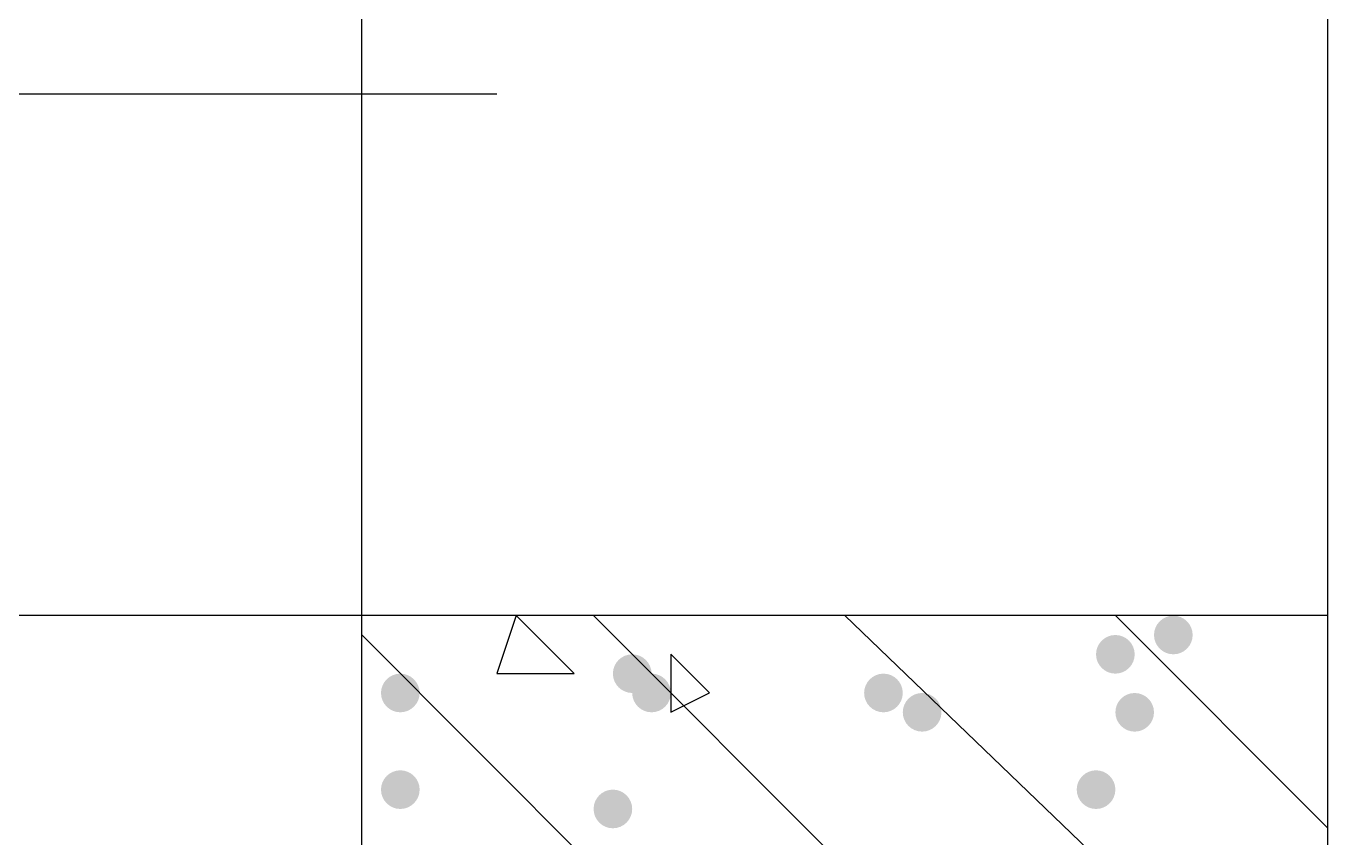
# Model space of a CAD drawing. Header units: inches. Extents: x 11 to 286, y 6 to 196.
# Drawn here: x 161.035 to 163.886, y 124.199 to 125.977 of the extents above; entities that cross this region are included whole.
import ezdxf

# ---------------------------------------------------------------- set-up
doc = ezdxf.new("R2010")
doc.units = ezdxf.units.IN
doc.header["$MEASUREMENT"] = 0
doc.layers.add('PDF_几何图形', color=7, linetype='Continuous')
doc.layers.add('PDF_实体填充', color=7, linetype='Continuous', true_color=0xffffff)

msp = doc.modelspace()

# ---------------------------------------------------------------- hatches: boundary and pattern name
at = {"layer": 'PDF_实体填充', "transparency": 33554559}
h = msp.add_hatch(color=7, dxfattribs=at)
edge = h.paths.add_edge_path(flags=0)
edge.add_spline(control_points=[(163.5901, 124.6434), (163.5901, 124.6202), (163.5711, 124.6011), (163.5478, 124.6011)], knot_values=[0, 0, 0, 0, 1, 1, 1, 1], degree=3, periodic=0)
edge.add_spline(control_points=[(163.5478, 124.6011), (163.5245, 124.6011), (163.5054, 124.6202), (163.5054, 124.6434)], knot_values=[0, 0, 0, 0, 1, 1, 1, 1], degree=3, periodic=0)
edge.add_line((163.5054, 124.6434), (163.5054, 124.6434))
edge.add_spline(control_points=[(163.5054, 124.6434), (163.5054, 124.6667), (163.5245, 124.6858), (163.5478, 124.6858)], knot_values=[0, 0, 0, 0, 1, 1, 1, 1], degree=3, periodic=0)
edge.add_spline(control_points=[(163.5478, 124.6858), (163.5711, 124.6858), (163.5901, 124.6667), (163.5901, 124.6434)], knot_values=[0, 0, 0, 0, 1, 1, 1, 1], degree=3, periodic=0)
edge.add_line((163.5901, 124.6434), (163.5901, 124.6434))
edge.add_line((163.5901, 124.6434), (163.5901, 124.6434))
h = msp.add_hatch(color=7, dxfattribs=at)
edge = h.paths.add_edge_path(flags=0)
edge.add_spline(control_points=[(163.4631, 124.6011), (163.4631, 124.5778), (163.4441, 124.5588), (163.4208, 124.5588)], knot_values=[0, 0, 0, 0, 1, 1, 1, 1], degree=3, periodic=0)
edge.add_spline(control_points=[(163.4208, 124.5588), (163.3975, 124.5588), (163.3784, 124.5778), (163.3784, 124.6011)], knot_values=[0, 0, 0, 0, 1, 1, 1, 1], degree=3, periodic=0)
edge.add_line((163.3784, 124.6011), (163.3784, 124.6011))
edge.add_spline(control_points=[(163.3784, 124.6011), (163.3784, 124.6244), (163.3975, 124.6434), (163.4208, 124.6434)], knot_values=[0, 0, 0, 0, 1, 1, 1, 1], degree=3, periodic=0)
edge.add_spline(control_points=[(163.4208, 124.6434), (163.4441, 124.6434), (163.4631, 124.6244), (163.4631, 124.6011)], knot_values=[0, 0, 0, 0, 1, 1, 1, 1], degree=3, periodic=0)
edge.add_line((163.4631, 124.6011), (163.4631, 124.6011))
edge.add_line((163.4631, 124.6011), (163.4631, 124.6011))
h = msp.add_hatch(color=7, dxfattribs=at)
edge = h.paths.add_edge_path(flags=0)
edge.add_spline(control_points=[(162.4048, 124.5588), (162.4048, 124.5355), (162.3857, 124.5164), (162.3624, 124.5164)], knot_values=[0, 0, 0, 0, 1, 1, 1, 1], degree=3, periodic=0)
edge.add_spline(control_points=[(162.3624, 124.5164), (162.3392, 124.5164), (162.3201, 124.5355), (162.3201, 124.5588)], knot_values=[0, 0, 0, 0, 1, 1, 1, 1], degree=3, periodic=0)
edge.add_line((162.3201, 124.5588), (162.3201, 124.5588))
edge.add_spline(control_points=[(162.3201, 124.5588), (162.3201, 124.5821), (162.3392, 124.6011), (162.3624, 124.6011)], knot_values=[0, 0, 0, 0, 1, 1, 1, 1], degree=3, periodic=0)
edge.add_spline(control_points=[(162.3624, 124.6011), (162.3857, 124.6011), (162.4048, 124.5821), (162.4048, 124.5588)], knot_values=[0, 0, 0, 0, 1, 1, 1, 1], degree=3, periodic=0)
edge.add_line((162.4048, 124.5588), (162.4048, 124.5588))
edge.add_line((162.4048, 124.5588), (162.4048, 124.5588))
h = msp.add_hatch(color=7, dxfattribs=at)
edge = h.paths.add_edge_path(flags=0)
edge.add_spline(control_points=[(161.8968, 124.5164), (161.8968, 124.4932), (161.8777, 124.4741), (161.8544, 124.4741)], knot_values=[0, 0, 0, 0, 1, 1, 1, 1], degree=3, periodic=0)
edge.add_spline(control_points=[(161.8544, 124.4741), (161.8312, 124.4741), (161.8121, 124.4932), (161.8121, 124.5164)], knot_values=[0, 0, 0, 0, 1, 1, 1, 1], degree=3, periodic=0)
edge.add_line((161.8121, 124.5164), (161.8121, 124.5164))
edge.add_spline(control_points=[(161.8121, 124.5164), (161.8121, 124.5397), (161.8312, 124.5588), (161.8544, 124.5588)], knot_values=[0, 0, 0, 0, 1, 1, 1, 1], degree=3, periodic=0)
edge.add_spline(control_points=[(161.8544, 124.5588), (161.8777, 124.5588), (161.8968, 124.5397), (161.8968, 124.5164)], knot_values=[0, 0, 0, 0, 1, 1, 1, 1], degree=3, periodic=0)
edge.add_line((161.8968, 124.5164), (161.8968, 124.5164))
edge.add_line((161.8968, 124.5164), (161.8968, 124.5164))
h = msp.add_hatch(color=7, dxfattribs=at)
edge = h.paths.add_edge_path(flags=0)
edge.add_spline(control_points=[(162.4471, 124.5164), (162.4471, 124.4932), (162.4281, 124.4741), (162.4048, 124.4741)], knot_values=[0, 0, 0, 0, 1, 1, 1, 1], degree=3, periodic=0)
edge.add_spline(control_points=[(162.4048, 124.4741), (162.3815, 124.4741), (162.3624, 124.4932), (162.3624, 124.5164)], knot_values=[0, 0, 0, 0, 1, 1, 1, 1], degree=3, periodic=0)
edge.add_line((162.3624, 124.5164), (162.3624, 124.5164))
edge.add_spline(control_points=[(162.3624, 124.5164), (162.3624, 124.5397), (162.3815, 124.5588), (162.4048, 124.5588)], knot_values=[0, 0, 0, 0, 1, 1, 1, 1], degree=3, periodic=0)
edge.add_spline(control_points=[(162.4048, 124.5588), (162.4281, 124.5588), (162.4471, 124.5397), (162.4471, 124.5164)], knot_values=[0, 0, 0, 0, 1, 1, 1, 1], degree=3, periodic=0)
edge.add_line((162.4471, 124.5164), (162.4471, 124.5164))
edge.add_line((162.4471, 124.5164), (162.4471, 124.5164))
h = msp.add_hatch(color=7, dxfattribs=at)
edge = h.paths.add_edge_path(flags=0)
edge.add_spline(control_points=[(162.9551, 124.5164), (162.9551, 124.4932), (162.9361, 124.4741), (162.9128, 124.4741)], knot_values=[0, 0, 0, 0, 1, 1, 1, 1], degree=3, periodic=0)
edge.add_spline(control_points=[(162.9128, 124.4741), (162.8895, 124.4741), (162.8704, 124.4932), (162.8704, 124.5164)], knot_values=[0, 0, 0, 0, 1, 1, 1, 1], degree=3, periodic=0)
edge.add_line((162.8704, 124.5164), (162.8704, 124.5164))
edge.add_spline(control_points=[(162.8704, 124.5164), (162.8704, 124.5397), (162.8895, 124.5588), (162.9128, 124.5588)], knot_values=[0, 0, 0, 0, 1, 1, 1, 1], degree=3, periodic=0)
edge.add_spline(control_points=[(162.9128, 124.5588), (162.9361, 124.5588), (162.9551, 124.5397), (162.9551, 124.5164)], knot_values=[0, 0, 0, 0, 1, 1, 1, 1], degree=3, periodic=0)
edge.add_line((162.9551, 124.5164), (162.9551, 124.5164))
edge.add_line((162.9551, 124.5164), (162.9551, 124.5164))
h = msp.add_hatch(color=7, dxfattribs=at)
edge = h.paths.add_edge_path(flags=0)
edge.add_spline(control_points=[(163.0398, 124.4741), (163.0398, 124.4508), (163.0207, 124.4318), (162.9974, 124.4318)], knot_values=[0, 0, 0, 0, 1, 1, 1, 1], degree=3, periodic=0)
edge.add_spline(control_points=[(162.9974, 124.4318), (162.9742, 124.4318), (162.9551, 124.4508), (162.9551, 124.4741)], knot_values=[0, 0, 0, 0, 1, 1, 1, 1], degree=3, periodic=0)
edge.add_line((162.9551, 124.4741), (162.9551, 124.4741))
edge.add_spline(control_points=[(162.9551, 124.4741), (162.9551, 124.4974), (162.9742, 124.5164), (162.9974, 124.5164)], knot_values=[0, 0, 0, 0, 1, 1, 1, 1], degree=3, periodic=0)
edge.add_spline(control_points=[(162.9974, 124.5164), (163.0207, 124.5164), (163.0398, 124.4974), (163.0398, 124.4741)], knot_values=[0, 0, 0, 0, 1, 1, 1, 1], degree=3, periodic=0)
edge.add_line((163.0398, 124.4741), (163.0398, 124.4741))
edge.add_line((163.0398, 124.4741), (163.0398, 124.4741))
h = msp.add_hatch(color=7, dxfattribs=at)
edge = h.paths.add_edge_path(flags=0)
edge.add_spline(control_points=[(163.5054, 124.4741), (163.5054, 124.4508), (163.4864, 124.4318), (163.4631, 124.4318)], knot_values=[0, 0, 0, 0, 1, 1, 1, 1], degree=3, periodic=0)
edge.add_spline(control_points=[(163.4631, 124.4318), (163.4398, 124.4318), (163.4208, 124.4508), (163.4208, 124.4741)], knot_values=[0, 0, 0, 0, 1, 1, 1, 1], degree=3, periodic=0)
edge.add_line((163.4208, 124.4741), (163.4208, 124.4741))
edge.add_spline(control_points=[(163.4208, 124.4741), (163.4208, 124.4974), (163.4398, 124.5164), (163.4631, 124.5164)], knot_values=[0, 0, 0, 0, 1, 1, 1, 1], degree=3, periodic=0)
edge.add_spline(control_points=[(163.4631, 124.5164), (163.4864, 124.5164), (163.5054, 124.4974), (163.5054, 124.4741)], knot_values=[0, 0, 0, 0, 1, 1, 1, 1], degree=3, periodic=0)
edge.add_line((163.5054, 124.4741), (163.5054, 124.4741))
edge.add_line((163.5054, 124.4741), (163.5054, 124.4741))
h = msp.add_hatch(color=7, dxfattribs=at)
edge = h.paths.add_edge_path(flags=0)
edge.add_spline(control_points=[(161.8968, 124.3048), (161.8968, 124.2815), (161.8777, 124.2624), (161.8544, 124.2624)], knot_values=[0, 0, 0, 0, 1, 1, 1, 1], degree=3, periodic=0)
edge.add_spline(control_points=[(161.8544, 124.2624), (161.8312, 124.2624), (161.8121, 124.2815), (161.8121, 124.3048)], knot_values=[0, 0, 0, 0, 1, 1, 1, 1], degree=3, periodic=0)
edge.add_line((161.8121, 124.3048), (161.8121, 124.3048))
edge.add_spline(control_points=[(161.8121, 124.3048), (161.8121, 124.3281), (161.8312, 124.3471), (161.8544, 124.3471)], knot_values=[0, 0, 0, 0, 1, 1, 1, 1], degree=3, periodic=0)
edge.add_spline(control_points=[(161.8544, 124.3471), (161.8777, 124.3471), (161.8968, 124.3281), (161.8968, 124.3048)], knot_values=[0, 0, 0, 0, 1, 1, 1, 1], degree=3, periodic=0)
edge.add_line((161.8968, 124.3048), (161.8968, 124.3048))
edge.add_line((161.8968, 124.3048), (161.8968, 124.3048))
h = msp.add_hatch(color=7, dxfattribs=at)
edge = h.paths.add_edge_path(flags=0)
edge.add_spline(control_points=[(163.4208, 124.3048), (163.4208, 124.2815), (163.4017, 124.2624), (163.3784, 124.2624)], knot_values=[0, 0, 0, 0, 1, 1, 1, 1], degree=3, periodic=0)
edge.add_spline(control_points=[(163.3784, 124.2624), (163.3552, 124.2624), (163.3361, 124.2815), (163.3361, 124.3048)], knot_values=[0, 0, 0, 0, 1, 1, 1, 1], degree=3, periodic=0)
edge.add_line((163.3361, 124.3048), (163.3361, 124.3048))
edge.add_spline(control_points=[(163.3361, 124.3048), (163.3361, 124.3281), (163.3552, 124.3471), (163.3784, 124.3471)], knot_values=[0, 0, 0, 0, 1, 1, 1, 1], degree=3, periodic=0)
edge.add_spline(control_points=[(163.3784, 124.3471), (163.4017, 124.3471), (163.4208, 124.3281), (163.4208, 124.3048)], knot_values=[0, 0, 0, 0, 1, 1, 1, 1], degree=3, periodic=0)
edge.add_line((163.4208, 124.3048), (163.4208, 124.3048))
edge.add_line((163.4208, 124.3048), (163.4208, 124.3048))
h = msp.add_hatch(color=7, dxfattribs=at)
edge = h.paths.add_edge_path(flags=0)
edge.add_spline(control_points=[(162.3624, 124.2624), (162.3624, 124.2392), (162.3434, 124.2201), (162.3201, 124.2201)], knot_values=[0, 0, 0, 0, 1, 1, 1, 1], degree=3, periodic=0)
edge.add_spline(control_points=[(162.3201, 124.2201), (162.2968, 124.2201), (162.2778, 124.2392), (162.2778, 124.2624)], knot_values=[0, 0, 0, 0, 1, 1, 1, 1], degree=3, periodic=0)
edge.add_line((162.2778, 124.2624), (162.2778, 124.2624))
edge.add_spline(control_points=[(162.2778, 124.2624), (162.2778, 124.2857), (162.2968, 124.3048), (162.3201, 124.3048)], knot_values=[0, 0, 0, 0, 1, 1, 1, 1], degree=3, periodic=0)
edge.add_spline(control_points=[(162.3201, 124.3048), (162.3434, 124.3048), (162.3624, 124.2857), (162.3624, 124.2624)], knot_values=[0, 0, 0, 0, 1, 1, 1, 1], degree=3, periodic=0)
edge.add_line((162.3624, 124.2624), (162.3624, 124.2624))
edge.add_line((162.3624, 124.2624), (162.3624, 124.2624))

# ---------------------------------------------------------------- linework, layer by layer
at = {"layer": 'PDF_几何图形'}
for p, q in [((161.7698, 111.9858), (161.7698, 150.5514)), ((163.8864, 104.0271), (163.8864, 150.5514)), ((163.8864, 124.6858), (145.8948, 124.6858)), ((162.1084, 124.6858), (162.0661, 124.5588)), ((162.1084, 124.6858), (162.2354, 124.5588)), ((162.2778, 124.6858), (163.8864, 123.0771)), ((162.8281, 124.6858), (163.8864, 123.6698)), ((163.4208, 124.6858), (163.8864, 124.2201)), ((161.7698, 124.6434), (163.8864, 122.5268)), ((162.4471, 124.6011), (162.5318, 124.5164)), ((162.4471, 124.6011), (162.4471, 124.4741)), ((162.0661, 124.5588), (162.2354, 124.5588)), ((162.4471, 124.4741), (162.5318, 124.5164))]:
    msp.add_line(p, q, dxfattribs=at)
msp.add_lwpolyline([(154.9118, 125.8288), (153.7688, 124.6858), (152.6681, 125.8288), (162.0661, 125.8288)], dxfattribs=at)

doc.saveas('drawing.dxf')
